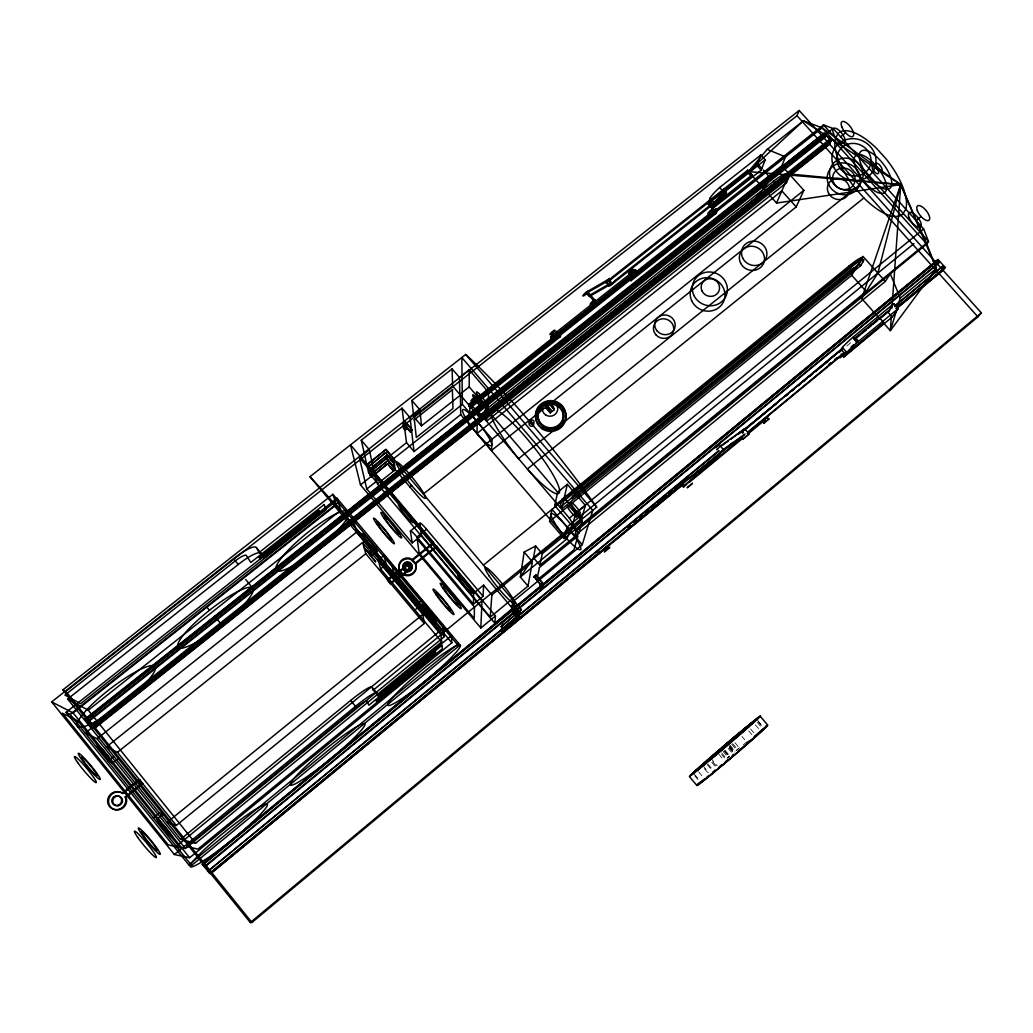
<?xml version="1.0" encoding="UTF-8"?>
<svg xmlns="http://www.w3.org/2000/svg" width="1033" height="1033" viewBox="0 0 1033 1033"><rect width="100%" height="100%" fill="white"/><g stroke="black" fill="none" stroke-linecap="round" stroke-linejoin="round"><path stroke-width="0.75" stroke-dasharray="5 3.75" d="M743.153 745.116L746.575 741.939M736.555 750.32L738.879 748.357M846.84 345.926L853.064 340.8M757.538 720.337L762.277 725.915M758.196 721.654L761.98 726.109M757.163 722.338L761.889 727.891M755.291 724.753L759.126 729.272M750.617 728.975L754.464 733.52M748.705 730.86L752.437 735.264M741.939 736.452L744.728 739.744M734.915 742.662L738.789 747.233M732.604 743.553L737.342 749.157M731.713 744.122L736.439 749.713M729.35 744.522L735.044 751.262M729.957 745.916L734.708 751.533M729.324 746.291L735.005 753.005M729.569 747.233L733.443 751.817M729.285 748.021L733.056 752.476M728.213 748.396L732.087 752.98M724.946 750.203L729.698 755.82M724.804 750.888L729.427 756.363M724.03 750.771L729.698 757.499M723.1 751.378L728.756 758.08M721.667 752.928L725.45 757.421M721.705 754.619L724.533 757.977M718.787 754.155L724.34 760.74M710.627 757.938L717.186 765.724M712.718 761.786L716.45 766.215M711.763 762.251L715.624 766.822M707.954 764.11L712.654 769.675M707.243 764.601L711.931 770.166M702.944 765.647L708.703 772.49M704.364 768.617L708.083 773.033M698.631 771.845L703.292 777.397M694.447 774.272L699.199 779.915M694.757 775.757L698.528 780.264M727.322 758.041A45.439 1.162 -40.4 0 1 729.53 756.169M736.142 750.539A45.439 1.162 -40.4 0 1 739.421 747.789M727.206 758.119A46.575 1.201 -40.4 0 1 729.453 756.182"/><path stroke-width="1.5" d="M560.39 336.642L558.969 335.002L559.331 332.639L560.764 334.292L560.39 336.642L470.467 407.854L469.034 406.189L469.034 404.084L715.74 208.886L717.16 210.487L716.179 213.276L630.982 280.744L629.575 279.117L630.22 276.56L631.641 278.187L630.982 280.744M469.214 386.91L469.253 369.827L459.504 377.497L459.775 394.361L469.214 386.91L487.963 408.823L478.524 416.299L460.421 395.11L421.477 425.841L413.665 416.661L411.896 400.442L452.118 368.858L459.504 377.497M576.001 531.143L926.782 244.008L928.525 241.464L923.67 228.977L833.102 128.505L823.508 124.903L469.808 404.82L469.783 413.019L781.826 165.745L785.532 156.887L767.196 149.385L748.473 171.581L776.571 203.075L900.724 184.584L926.782 244.008L936.324 268.451L890.343 330.65L883.977 323.51M470.467 407.854L470.467 405.762L469.034 404.084M473.643 593.278L483.599 585.156L483.095 596.286L473.463 604.15L473.643 593.278L359.355 457.606L369.349 449.742L361.279 440.174L402.018 408.19L410.075 417.681L414.039 451.55L460.718 414.595L460.421 395.11M781.826 165.745L803.855 190.356L796.185 206.936L491.527 450.491L477.001 433.46L477.207 421.722L825.393 145.162M478.524 416.299L478.86 400.12L488.596 392.411L469.253 369.827M485.329 409.985L485.019 419.437L785.003 181.007L786.901 176.578L788.424 178.27L786.5 182.686L486.53 421.219L486.879 411.805L485.329 409.985L773.485 181.304A23.088 4.222 -42.6 0 1 786.901 176.578M487.963 408.823L488.596 392.411M480.823 627.987L481.998 600.948L350.497 444.874L360.491 484.877L480.823 627.987L495.478 615.965L436.52 546.005L415.395 563.024L416.144 565.877A8.677 8.471 -9.9 0 1 408.978 575.665A8.677 8.471 -9.9 0 1 399.022 568.718L398.958 566.51A8.677 8.471 -9.9 0 1 410.669 559.344L415.524 563.902L436.597 546.909L436.52 546.005M479.015 400.856L479.054 399.035M491.527 450.491L492.095 439.154L462.371 404.342L461.828 357.534L592.774 510.367L582.238 544.727L511.89 602.484L517.972 609.677L501.56 623.183L503.071 624.991L501.56 623.183M494.342 409.003L494.497 405.814M891.363 316.214L890.343 330.65L900.272 298.111L936.324 268.451L900.724 184.584L822.178 127.872L803.467 120.784L767.196 149.385M891.931 308.183L900.724 184.584L803.467 120.784L748.473 171.581L900.724 184.584L877.882 273.086L861.69 298.524L879.729 318.758M535.636 545.992L533.493 557.755L539.872 565.258L542.222 553.74L535.636 545.992L524.157 552.074L532.395 561.771L528.005 586.098L490.236 617.088L491.85 594.931L483.599 585.156M502.232 632.041L500.785 629.936L502.232 632.041L520.09 617.024L512.665 608.23L494.82 623.235L495.478 615.965M511.412 605.945C528.586 621.995 505.679 607.352 513.207 604.46L520.722 613.357L502.645 628.555L501.186 626.424L521.368 609.599L513.763 600.599L511.89 602.484M558.814 335.48L559.137 333.452M533.364 425.712L529.981 421.916L531.672 423.814A198.207 33.908 51.1 0 1 596.674 507.177L441.659 633.926L309.965 476.678L465.741 354.461A198.207 33.908 51.1 0 1 520.154 410.605L529.968 421.942A2.583 2.492 9.4 0 0 529.348 424.873L530.226 425.867A2.583 2.492 9.4 0 0 533.364 425.712L533.583 424.059C536.463 415.292 522.517 423.44 533.583 424.059L530.187 420.25M551.131 336.358L552.552 338.011L552.216 340.348L550.796 338.708L551.131 336.358L635.437 269.678L636.87 271.292L636.186 273.874L634.779 272.26L635.437 269.678M512.613 608.605L513.763 600.599M524.157 552.074L520.335 577.047L528.005 586.098M500.747 630.285L516.771 617.088L510.883 609.702M517.972 609.677L511.942 602.097M520.722 613.357L513.156 604.847L511.361 606.319M501.147 626.773L521.368 609.599M540.233 584.355L534.087 576.569L541.886 585.776L540.969 589.92L539.42 588.1L540.233 584.355L542.093 582.832L535.946 575.045L543.745 584.252L542.803 588.41L541.266 586.589L542.093 582.832M469.795 406.834L822.178 127.872L823.508 124.903L928.525 241.464L576.427 529.619L574.671 535.869L885.333 281.415L862.994 256.455L851.734 275.282L866.183 291.461L564.173 538.58L549.543 521.433L552.035 509.346L582.238 544.727M539.872 565.258L578.648 533.506L554.798 505.589L557.626 492.212L567.324 484.322L585.375 505.395L581.669 518.359L533.493 557.755L520.335 577.047L566.82 538.981L572.269 526.042L575.665 513.311L585.375 505.395M861.509 259.993A23.242 2.905 -41.9 0 0 849.087 265.972L561.862 499.481L560.106 507.306L859.146 263.944L861.509 259.993L863.046 261.711L860.67 265.649L561.655 509.114L563.437 501.315L850.637 267.702A23.242 2.879 -41.9 0 1 863.046 261.711M738.298 434.389L744.535 428.811L747.66 432.181L844.026 352.757M554.798 505.589L564.212 497.945L567.324 484.322M411.16 567.659L410.514 569.351A3.564 3.486 -9.9 0 1 404.859 569.557A3.564 3.486 -9.9 0 1 406.163 564.16L409.326 564.341L408.009 564.121L387.698 580.481L390.616 583.955L410.927 567.595L410.966 566.291L411.16 567.659L407.983 563.863M637.284 275.191L637.865 272.983M564.173 538.58L567.117 527.011L913.96 243.607M578.648 533.506L582.25 521.006L575.665 513.311M708.057 203.927L708.599 202.287L712.899 207.129L712.331 208.756L708.057 203.927L756.879 165.37L760.869 154.989L765.195 159.844L761.153 170.148L712.331 208.756M760.869 154.989L719.678 187.477A15.03 3.009 -42.5 0 0 709.994 198.181L709.155 200.647L713.454 205.502L752.114 174.939L747.827 170.122L612.207 277.18L608.824 281.079L611.691 284.372L725.837 194.165L726.431 192.5L723.565 189.284L722.971 190.95L725.837 194.165M861.69 298.524L900.724 184.584L789.16 173.944L776.571 203.075M713.454 205.502L714.307 203.049A15.043 2.957 -42.5 0 1 724.017 192.358L765.195 159.844M715.74 208.886L714.759 211.688L469.034 406.189M715.159 213.766L715.998 211.365M599.863 552.074L599.321 553.585L597.862 551.88L598.391 550.369L599.863 552.074L732.952 442.447M608.824 281.079L747.182 171.827L747.827 170.122M712.899 207.129L751.469 176.63L752.114 174.939M799.18 110.454L62.91 689.837L65.828 691.451L797.011 115.722L799.18 110.454L981.35 312.857L977.941 316.86L251.923 922.495L250.335 922.546L203.269 864.44L936.492 261.711L938.261 263.673L205.089 866.7L202.3 864.259L938.054 259.528L945.156 267.405L944.627 268.128L896.063 308.144M778.314 183.474L778.559 182.776A11.324 2.066 -42.6 0 0 772.865 184.804L771.419 185.94M822.668 136.563L823.069 135.71L824.799 137.634L88.373 721.783L85.21 718.852L824.244 133.115L831.203 140.85L92.815 727.968L85.21 718.852M85.674 719.097L824.244 133.115M824.799 137.634L825.587 135.917L823.843 133.98M829.06 139.778L91.033 725.747L91.937 726.212L828.259 141.482L829.06 139.778L830.803 141.702M828.259 141.482L830.003 143.406L829.602 144.258L94.184 728.652L86.591 719.575L823.069 135.71M854.304 268.748L854.472 268.399A10.95 1.356 -41.9 0 0 849.41 270.853L572.411 496.24L571.804 498.681L854.149 268.993M684.388 485.342L682.929 483.651L682.051 485.42L683.497 487.098L684.388 485.342L742.327 437.592M586.821 292.972L587.622 291.422M608.514 279.297L587.403 291.538L586.524 293.14L589.43 296.484L608.915 285.315L611.407 282.603M589.43 296.484L590.321 294.883L611.626 282.5M767.003 418.275L768.216 416.247L747.259 433.524M885.333 281.415L890.304 273.861L900.272 298.111M840.229 350.768L839.364 352.072L841.856 350.019M781.942 398.751L741.023 432.453L841.094 349.451L842.399 347.462A15.211 1.485 -41.5 0 1 852.832 337.352L893.765 303.663L898.206 308.622L892.267 317.002L843.754 357.018L841.12 354.048M855.414 337.662L854.523 339.005L857.442 342.297L858.346 340.967L855.414 337.662L879.535 317.802L883.925 322.735L843.754 357.018M841.094 349.451L845.498 354.409L846.815 352.447A15.211 1.433 -41.5 0 1 857.274 342.349L898.206 308.622M893.765 303.663L887.902 312.108L892.267 317.002M936.492 261.711L203.269 864.44M202.623 864.324L938.054 259.528M938.261 263.673L939.307 262.227L937.538 260.251M894.501 306.543L942.845 266.165L944.627 268.128M941.799 267.599L943.568 269.574L943.039 270.284L896.967 308.247M587.997 294.805L586.524 293.14L606.035 282.022L607.843 279.711M611.691 284.372L615.087 280.485L726.431 192.5M689.644 481.649L690.212 480.836L685.602 485.071M766.822 418.094C768.281 415.189 758.325 425.376 765.079 419.734M610.697 279.607L610.4 279.904A4.209 0.865 -41.7 0 1 606.371 282.81A4.209 0.865 -41.7 0 1 607.017 280.782L608.411 279.388L611.291 282.68L610.606 283.339A4.209 0.865 -41.7 0 0 608.941 286.128A4.209 0.865 -41.7 0 0 612.75 283.701A4.209 0.865 -41.7 0 0 615.087 280.485M719.239 444.771C723.023 440.342 711.685 450.233 716.657 447.018M843.625 354.887L839.868 357.792L843.018 354.655M721.912 765.053L717.548 769.107L735.38 754.103M725.192 762.018L727.374 759.991M607.017 280.782L609.754 278.29M710.627 774.776L715.404 770.463M718.981 767.222L721.37 765.066M717.974 445.933L718.632 445.339M605.131 547.735C596.48 556.413 615.578 539.742 605.131 547.735L606.591 549.453C597.926 558.078 617.011 541.537 606.591 549.453M700.426 782.51L704.015 779.308M706.081 761.876L692.859 773.51L718.865 751.262L706.443 761.553C703.202 764.046 714.875 754.503 708.276 759.836M732.823 754.968L733.482 754.4M704.222 779.489L701.097 782.175L709.542 775.628M706.649 777.41L709.09 775.318M712.744 772.18L715.172 770.101M746.82 742.959L749.261 740.881M754.129 736.697L764.162 728.149L755.058 736.464M693.505 773.136L719.769 750.681L694.189 772.607M740.919 432.646L744.716 428.798L720.363 446.114L716.695 449.704L717.625 449.226M741.978 430.735L730.964 439.206M742.572 433.189L743.463 432.427M707.05 761.05L707.721 760.495M250.335 922.546L981.35 312.857M683.497 487.098L685.964 485.084M689.644 482.037L742.443 438.521M748.576 433.46L764.549 420.302M845.498 354.409L883.925 322.735M541.886 585.776L543.745 584.252M204.444 866.584L939.307 262.227M599.695 552.293L209.931 873.389L208.098 871.116L718.684 450.724M741.1 432.272L835.749 354.345M838.241 352.292L841.972 349.219M861.909 332.807L865.641 329.734M868.133 327.681L890.549 309.229M895.534 305.122L942.845 266.165M785.661 395.691L788.14 393.65M791.859 390.59L794.351 388.55M798.07 385.477L800.549 383.437M803.028 381.397L806.747 378.336M809.226 376.296L812.945 373.223M815.424 371.183L842.618 348.805M861.884 332.936L865.564 329.914M868.017 327.887L888.871 310.713M719.02 451.047L208.098 871.116M745.155 429.521L776.261 403.903M785.803 396.052L788.269 394.025M791.962 390.978L794.429 388.95M798.122 385.903L800.588 383.876M803.054 381.848L806.747 378.801M809.213 376.774L812.906 373.726M815.373 371.699L827.704 361.55M854.304 339.78L866.752 329.527M868.366 328.068L870.858 326.015M873.35 323.975L877.082 320.901M879.186 319.287L889.529 310.649M627.677 527.321L630.156 525.268M633.888 522.207L636.367 520.154M640.098 517.094L642.591 515.041M645.07 513.001L648.801 509.928M651.281 507.874L655.012 504.814M657.492 502.761L666.195 495.608M668.674 493.554L672.406 490.481M674.885 488.441L687.307 478.202L688.21 476.407L689.67 478.098M502.27 631.705L520.09 617.024M202.3 864.259L209.609 873.337L599.166 552.423M635.256 522.698L645.212 514.499M647.704 512.445L651.436 509.372M653.928 507.319L657.659 504.246M660.152 502.193L662.631 500.14M666.375 497.067L668.855 495.014M671.347 492.961L675.078 489.887M677.571 487.834L680.063 485.781M688.779 478.615L721.137 451.95M896.618 307.395L945.156 267.405M210.564 873.492L603.814 549.491M606.306 547.438L610.038 544.365M612.53 542.312L682.219 484.89M689.695 478.744L720.802 453.1M896.27 308.531L943.568 269.574M210.874 873.544L682.8 484.709M693.685 475.826L696.152 473.798M698.618 471.771L719.549 454.52M828.479 364.675L830.971 362.622M834.703 359.549L837.195 357.495M744.083 435.125L721.176 452.209C715.004 455.837 732.371 442.395 721.176 452.209M851.192 346.856L853.568 344.893M855.957 342.93L858.346 340.967M747.66 432.762L845.11 352.46M180.607 839.325L350.639 700.464A25.231 3.099 -39.4 0 1 372.009 687.139L373.262 690.121L378.001 695.842L451.421 635.721L384.056 555.341L378.298 559.963L380.557 568.886L441.633 641.867L195.56 843.328L180.607 839.325L67.636 699.018L238.261 564.483A24.986 5.333 -38.5 0 1 261.168 553.391L263.841 558.078L337.546 499.843L332.91 494.316L259.193 552.474L263.841 558.078M261.168 553.391L256.468 547.722A24.973 5.423 -38.5 0 0 233.497 558.711L51.65 701.885L174.345 854.523L189.659 857.739L451.847 642.784L451.421 635.721M533.622 576.956L535.946 575.045M533.996 577.008L535.856 575.484M188.768 864.866L458.652 643.391L337.029 498.28L66.073 712.318L188.768 864.866L191.647 865.396L458.742 646.116L458.652 643.391M576.427 529.619L569.364 518.153L923.67 228.977M373.262 690.121L440.949 634.779L378.298 559.963M174.345 854.523L355.507 706.352A25.244 3.009 -39.5 0 1 376.813 692.923L372.009 687.139M491.85 594.931L532.395 561.771M542.222 553.74L582.25 521.006M185.423 848.506L444.293 636.677L443.544 627.987L176.32 846.337L185.423 848.506L97.063 738.75L85.21 733.081L353.234 520.206L356.682 532.06L444.293 636.677M545.773 407.648L549.737 404.419C549.866 401.747 554.463 407.79 554.243 409.675L550.279 412.903L545.773 407.648C545.876 405.013 550.46 411.018 550.279 412.903M422.846 614.403L166.946 822.513L176.32 825.432L424.214 623.506L422.846 614.403L362.622 542.48L106.218 747.091L117.426 752.321L176.32 825.432M483.418 565.141L862.994 256.455M916.064 220.546L921.062 216.478M549.543 521.433L851.734 275.282M747.853 742.74L756.388 735.793L738.363 750.952M153.4 817.839L159.314 813.036L163.24 814.34L157.39 819.092M415.279 605.377L420.831 600.87M415.937 609.186L421.412 604.744M139.765 779.98L138.926 779.631L122.139 793.15L123.017 793.473L139.765 779.98L142.799 783.737L126.052 797.244L125.174 796.934L141.96 783.401L142.799 783.737M415.576 563.863L412.387 559.447L433.511 542.428L375.211 473.243L360.491 484.877M387.698 580.481L387.504 579.642L396.775 572.179L399.874 576.504L399.706 575.652L390.422 583.129L390.616 583.955M412.529 560.325L433.602 543.358L433.511 542.428M392.514 577.589L408.164 564.986L411.005 566.743L411.069 568.447L395.432 581.062L392.333 576.75M863.885 197.936L527.359 468.995A54.116 9.607 51.2 0 0 559.602 491.179A54.116 9.607 51.2 0 0 527.669 439.477A54.116 9.607 51.2 0 0 490.598 409.494L490.365 413.123A54.116 9.607 51.2 0 0 518.566 458.678L855.234 188.238A51.715 21.189 52.2 0 1 835.258 139.093L837.905 133.683A51.715 21.189 52.2 0 1 876.991 148.804L886.146 158.992A51.715 21.189 52.2 0 1 905.721 209.376L902.584 214.283A51.715 21.189 52.2 0 1 863.885 197.936L855.234 188.238M426.552 529.219A10.717 1.188 51 0 0 419.979 523.318L410.398 531.001A10.73 1.123 50.9 0 1 416.919 536.966L426.552 529.219L483.095 596.286M359.355 457.606L366.805 488.945L412.18 542.906L421.477 535.456L419.979 523.318M380.557 568.886L386.161 564.38L384.056 555.341M117.426 752.321L365.798 553.688L362.622 542.48M107.845 761.218L113.772 756.479M112.507 763.206A12.099 1.123 50.2 0 0 102.745 749.661A12.099 1.123 50.2 0 0 99.53 748.822A12.099 1.123 50.2 0 0 112.507 763.206L118.356 758.532M371.338 555.986L376.825 551.596L375.676 546.986L370.111 551.428L371.338 555.986L363.939 547.154M423.323 494.032L803.855 190.356M486.879 411.805L775.008 183.022A23.088 4.197 -42.6 0 1 788.424 178.27M408.409 476.368L410.23 474.922M92.363 727.736L831.203 140.85M93.719 728.42L830.003 143.406M840.591 136.821L845.601 132.844M409.843 486.905L411.625 485.484M477.001 433.46L781.839 190.873L796.185 206.936M97.063 738.75L356.682 532.06M392.54 465.173L394.348 463.752L387.001 455.049L369.001 469.899L370.46 471.642L386.652 458.226L392.63 465.728L394.438 464.295L387.001 455.049M470.467 405.762L560.764 334.292M631.641 278.187L717.16 210.487M366.805 488.945L376.115 481.585L369.349 449.742M67.636 699.018L88.257 710.2L340.8 510.225L337.029 498.28M387.737 464.243L393.534 471.113L395.226 469.163L387.969 460.563L370.072 474.715L371.635 476.962L387.633 463.701L371.635 476.962M494.82 623.235L377.445 483.857L395.316 469.705L393.431 458.2L386.006 449.407L367.658 463.869L369.259 466.193L385.658 452.609L369.259 466.193M86.591 719.575L833.102 128.505M87.456 721.318L825.587 135.917M367.774 464.424L386.006 449.407M410.385 431.355L412.257 429.883L404.626 420.896L405.427 427.029L406.925 428.811L405.078 430.257L403.58 428.488L402.767 422.368L410.463 431.962L412.257 429.883M369.001 469.899L387.091 455.605M259.244 557.536L319.029 510.625L259.244 557.536L260.2 559.098L319.597 512.161L318.887 510.444M376.115 481.585L368.587 472.649L406.524 442.679L402.018 408.19M370.188 475.245L387.969 460.563M462.371 404.342L391.701 460.201L393.431 458.2M66.073 712.318L70.179 714.397L338.32 502.412L458.742 646.116M51.65 701.885L73.111 712.925L336.293 504.827L332.91 494.316M550.796 338.708L634.779 272.26M410.075 417.681L419.953 409.92L411.896 400.442M413.665 416.661L452.622 385.98L452.118 368.858M414.026 419.953L452.725 389.467M403.58 428.488L405.427 427.029M745.103 434.002L723.345 449.536L720.363 446.114M721.873 445.623L728.368 441.039M593.588 300.538L589.21 295.515L590.321 294.883A3.383 0.697 -41.5 0 1 590.489 295.864L587.583 292.533A3.383 0.71 -41.5 0 1 584.187 295.593A3.383 0.71 -41.5 0 1 583.103 295.296A3.383 0.71 -41.5 0 1 586.305 292.171L587.403 291.538L594.685 299.906A3.383 0.697 -41.5 0 1 593.626 302.217A3.383 0.697 -41.5 0 1 590.14 304.231A3.383 0.697 -41.5 0 1 593.588 300.538L594.685 299.906M731.829 756.233L734.192 754.813M586.305 292.171L587.403 291.538M412.387 559.447L416.015 565.012A8.703 8.496 -9.8 0 1 407.325 574.942A8.703 8.496 -9.8 0 1 398.893 564.909A8.703 8.496 -9.8 0 1 410.527 558.466L415.395 563.024M123.017 793.473L120.215 792.13A9.297 8.858 -39.8 0 0 107.806 799.103A9.297 8.858 -39.8 0 0 116.316 809.678A9.297 8.858 -39.8 0 0 125.755 799.038L125.174 796.934M469.808 404.82L477.414 410.54L569.364 518.153M822.178 127.872L926.782 244.008M797.011 115.722L977.941 316.86M785.003 181.007L786.5 182.686M859.146 263.944L860.67 265.649M773.485 181.304L775.008 183.022M849.087 265.972L850.637 267.702M757.538 163.653L761.812 168.456M763.245 170.045L770.386 178.05A44.419 8.406 -42.5 0 1 731.829 219.784M756.879 165.37L761.153 170.148M747.182 171.827L751.469 176.63M719.678 187.477L724.017 192.358M852.832 337.352L857.274 342.349M709.994 198.181L714.307 203.049M842.399 347.462L846.815 352.447M842.863 353.738L844.62 355.714M712.744 209.376A3.293 0.646 -42.4 0 1 709.245 213.198A3.293 0.646 -42.4 0 1 708.858 212.049A3.293 0.646 -42.4 0 1 712.744 209.376L716.179 213.276M634.753 270.827L637.593 274.068M606.035 282.022L608.915 285.315M556.154 331.154L559.008 334.447M549.737 404.419L554.243 409.675M547.761 406.034L552.255 411.289M465.741 354.461L596.674 507.177M606.461 546.638L607.933 548.342M564.212 497.945L581.669 518.359M476.2 396.582L479.054 399.926M478.86 400.12L557.626 492.212M561.862 499.481L563.437 501.315M452.622 385.98L459.775 394.361M460.718 414.595L566.82 538.981M760.146 716.192L767.726 725.114M412.322 430.49L406.227 423.31L406.925 428.811M404.368 424.783L410.463 431.962M406.524 442.679L414.039 451.55M386.097 449.975L521.303 609.986M385.658 452.609L391.61 459.646M385.761 453.177L391.701 460.201M386.755 458.768L392.63 465.728M388.072 461.118L520.025 617.385M387.633 463.701L393.444 470.583M510.831 610.064L516.771 617.088M367.658 463.869L369.143 465.638M689.321 776.48L696.875 785.467M433.602 543.358L436.597 546.909M368.871 469.356L370.46 471.642M501.186 626.424L502.697 628.206M421.477 535.456L490.236 617.088M370.072 474.715L371.518 476.445M416.919 536.966L473.463 604.15M406.163 564.16L410.514 569.351M336.293 504.827L451.847 642.784M387.504 579.642L390.422 583.129M365.798 553.688L424.214 623.506M233.497 558.711L238.261 564.483M350.639 700.464L355.507 706.352M245.66 579.5L252.943 588.319A47.647 9.568 -38.3 0 1 201.293 639.388A47.647 9.568 -38.3 0 1 192.164 625.494A47.647 9.568 -38.3 0 1 252.943 588.319M214.696 616.223L221.824 624.9M206.471 606.655L209.454 610.296M88.257 710.2L195.56 843.328M138.926 779.631L141.96 783.401M65.828 691.451L251.923 922.495M62.91 689.837L87.056 719.807M94.184 728.652L203.591 864.505M91.033 725.747L92.815 727.968M73.111 712.925L189.659 857.739M70.179 714.397L191.647 865.396M126.103 797.205L126.633 799.335A9.271 8.832 -39.9 0 1 118.795 809.807A9.271 8.832 -39.9 0 1 108.594 802.525L108.594 800.162A9.271 8.832 -39.9 0 1 121.106 792.453M256.468 547.722L259.193 552.474M376.813 692.923L378.001 695.842M361.279 440.174L368.587 472.649M392.333 566.885L393.289 571.288L444.009 631.834L443.699 628.18M395.252 580.223L395.432 581.062M375.211 473.243L377.445 483.857M410.398 531.001L412.18 542.906M414.362 419.682L416.299 437.476L452.958 408.5L452.389 389.738M440.949 634.779L441.633 641.867M419.953 409.92L421.477 425.841M309.965 476.678A201.848 15.237 50.8 0 1 441.659 633.926M765.84 726.328A46.575 1.201 -40.4 0 1 731.08 757.938A46.575 1.201 -40.4 0 1 699.78 782.343M765.027 727.025A45.439 1.162 -40.4 0 1 734.114 755.33A45.439 1.162 -40.4 0 1 698.67 783.543M474.457 607.133L474.237 618.509L419.101 552.939L417.229 539.123L474.457 607.133M709.258 215.071C715.185 213.831 715.404 207.039 709.258 215.071M687.345 487.653L692.407 483.367L687.345 487.653M539.407 567.53L536.811 580.301L573.935 549.827L577.938 535.959L539.407 567.53M742.753 439.27L749.132 433.86L742.753 439.27M763.916 423.13L768.914 418.894L763.916 423.13M365.772 549.517L375.586 561.758L365.772 549.517M546.315 407.338L549.543 411.379L546.315 407.338M550.292 404.097L553.52 408.151L550.292 404.097M756.582 719.226L730.718 741.307L756.582 719.226M554.075 401.088L557.213 405.181L554.075 401.088M113.72 796.895L112.804 797.838A5.023 4.791 -39.8 0 0 115.644 805.456A5.023 4.791 -39.8 0 0 121.532 799.361A5.023 4.791 -39.8 0 0 113.72 796.895M727.426 744.044L722.157 748.538L727.426 744.044M716.928 751.959L709.903 758.454L721.215 749.157L716.902 751.972M739.15 733.159L722.028 747.595L739.15 733.159M723.048 747.957L709.839 759.952L727.632 744.935L723.048 747.957M745.916 727.568L729.827 741.888L755.278 720.117L745.916 727.568M748.693 726.715L728.058 743.67L748.693 726.715M475.645 400.972L474.302 402.031A3.357 0.697 -40.5 0 1 472.869 401.785A3.357 0.697 -40.5 0 1 477.117 398.428A3.357 0.697 -40.5 0 1 475.645 400.972M859.417 334.86L854.433 338.966L859.43 334.963M442.008 645.315L368.897 705.203L366.741 700.878A12.383 1.472 -39.5 0 0 357.728 706.572L186.792 846.414L197.845 849.152L442.344 648.763L442.008 645.315M435.487 651.978L376.102 700.632L376.451 701.459L435.603 652.985L435.487 651.978M324.207 504.543L250.799 562.494L246.241 555.276A12.241 2.66 -38.5 0 0 236.531 559.938L64.937 695.08L80.6 703.667L326.028 509.708L324.207 504.543M180.039 847.667L168.25 844.865L62.393 713.196L78.185 721.099L180.039 847.667M410.927 567.595L408.009 564.121L411.069 568.447L410.927 567.595M554.45 522.44A23.152 3.887 50.7 0 0 580.004 549.788A23.152 3.887 50.7 0 0 563.411 522.866A23.152 3.887 50.7 0 0 554.45 522.44M466.542 419.398A23.062 3.822 51.4 0 0 491.23 445.765A23.062 3.822 51.4 0 0 473.592 417.668A23.062 3.822 51.4 0 0 466.542 419.398M489.022 575.768A23.359 2.879 50.7 0 0 514.292 603.75A23.359 2.879 50.7 0 0 496.679 577.331A23.359 2.879 50.7 0 0 489.022 575.768M917.369 210.68A9.181 3.848 51.3 0 0 928.564 220.52A9.181 3.848 51.3 0 0 923.812 208.124A9.181 3.848 51.3 0 0 917.369 210.68M841.856 126.982A9.155 3.783 53 0 0 852.754 136.511A9.155 3.783 53 0 0 847.628 123.753A9.155 3.783 53 0 0 841.856 126.982M856.551 169.735A23.501 9.633 52.2 0 0 884.752 192.5A23.501 9.633 52.2 0 0 869.747 159.534A23.501 9.633 52.2 0 0 856.551 169.735M861.664 165.642A23.488 9.697 52.2 0 0 889.891 188.355A23.488 9.697 52.2 0 0 874.964 155.363A23.488 9.697 52.2 0 0 861.664 165.642M872.523 168.728A4.7 1.937 52.2 0 0 878.166 173.673A4.7 1.937 52.2 0 0 875.597 167.217A4.7 1.937 52.2 0 0 872.523 168.728M875.958 165.964A4.7 1.95 52.2 0 0 881.601 170.91A4.7 1.95 52.2 0 0 879.044 164.454A4.7 1.95 52.2 0 0 875.958 165.964M657.208 331.038A10.291 9.813 20 0 0 674.626 328.339A10.291 9.813 20 0 0 663.031 315.065A10.291 9.813 20 0 0 657.208 331.038M742.817 258.263A12.809 12.073 23.4 0 0 764.782 260.51A12.809 12.073 23.4 0 0 755.007 241.193A12.809 12.073 23.4 0 0 742.817 258.263M655.916 334.769A10.227 9.749 20 0 0 673.219 332.084A10.227 9.749 20 0 0 661.714 318.9A10.227 9.749 20 0 0 655.916 334.769M740.648 263.247A12.719 11.996 23.4 0 0 762.431 265.468A12.719 11.996 23.4 0 0 752.734 246.293A12.719 11.996 23.4 0 0 740.648 263.247M691.955 301.249A17.522 16.631 21.9 0 0 722.028 304.27A17.522 16.631 21.9 0 0 708.754 277.774A17.522 16.631 21.9 0 0 691.955 301.249M833.799 183.151A11.415 10.614 25.5 0 0 853.284 185.204A11.415 10.614 25.5 0 0 844.452 168.121A11.415 10.614 25.5 0 0 833.799 183.151M828.582 193.223A11.247 10.485 25.6 0 0 847.796 195.237A11.247 10.485 25.6 0 0 839.093 178.386A11.247 10.485 25.6 0 0 828.582 193.223M828.995 185.256A16.877 15.702 25.5 0 0 857.816 188.264A16.877 15.702 25.5 0 0 844.736 163.007A16.877 15.702 25.5 0 0 828.995 185.256M831.384 180.581A16.98 15.792 25.5 0 0 860.386 183.629A16.98 15.792 25.5 0 0 847.215 158.217A16.98 15.792 25.5 0 0 831.384 180.581M834.328 168.159A22.339 20.725 25.5 0 0 872.472 172.149A22.339 20.725 25.5 0 0 855.104 138.796A22.339 20.725 25.5 0 0 834.328 168.159M838.77 166.223A17.303 16.05 25.5 0 0 868.301 169.322A17.303 16.05 25.5 0 0 854.872 143.497A17.303 16.05 25.5 0 0 838.77 166.223M400.546 508.662A11.66 1.265 51.1 0 0 412.929 522.672A11.66 1.265 51.1 0 0 403.942 509.411A11.66 1.265 51.1 0 0 400.546 508.662M459.905 579.216A11.699 1.278 50.7 0 0 472.404 593.174A11.699 1.278 50.7 0 0 463.3 579.887A11.699 1.278 50.7 0 0 459.905 579.216M443.351 588.913A16.438 1.64 50.7 0 0 460.86 608.631A16.438 1.64 50.7 0 0 447.948 590.088A16.438 1.64 50.7 0 0 443.351 588.913M386.071 520.193A11.686 1.149 51 0 0 398.441 534.268A11.686 1.149 51 0 0 389.325 521.071A11.686 1.149 51 0 0 386.071 520.193M445.481 590.941A11.712 1.175 50.7 0 0 457.955 604.976A11.712 1.175 50.7 0 0 448.722 591.741A11.712 1.175 50.7 0 0 445.481 590.941M383.966 518.153A16.399 1.614 51 0 0 401.333 537.935A16.399 1.614 51 0 0 388.563 519.431A16.399 1.614 51 0 0 383.966 518.153M405.775 570.745A4.7 4.597 -9.8 0 0 412.077 565.658A4.7 4.597 -9.8 0 0 404.471 562.895A4.7 4.597 -9.8 0 0 405.775 570.745M405.93 571.598A4.687 4.584 -9.9 0 0 412.219 566.523A4.687 4.584 -9.9 0 0 404.626 563.773A4.687 4.584 -9.9 0 0 405.93 571.598M400.894 471.448A23.255 2.828 51.2 0 0 425.312 498.423A23.255 2.828 51.2 0 0 406.64 470.803A23.255 2.828 51.2 0 0 400.894 471.448M364.287 537.573A11.712 0.981 50.9 0 0 376.619 551.751A11.712 0.981 50.9 0 0 367.322 538.632A11.712 0.981 50.9 0 0 364.287 537.573M376.722 523.925A16.412 1.537 51 0 0 394.077 543.745A16.412 1.537 51 0 0 381.229 525.281A16.412 1.537 51 0 0 376.722 523.925M378.827 525.978A11.686 1.098 51 0 0 391.184 540.091A11.686 1.098 51 0 0 382.003 526.907A11.686 1.098 51 0 0 378.827 525.978M423.737 608.605A11.75 0.994 50.7 0 0 436.158 622.744A11.75 0.994 50.7 0 0 426.758 609.599A11.75 0.994 50.7 0 0 423.737 608.605M436.133 594.776A16.451 1.562 50.7 0 0 453.616 614.545A16.451 1.562 50.7 0 0 440.626 596.041A16.451 1.562 50.7 0 0 436.133 594.776M438.25 596.816A11.725 1.11 50.7 0 0 450.698 610.89A11.725 1.11 50.7 0 0 441.414 597.681A11.725 1.11 50.7 0 0 438.25 596.816M406.124 569.312A3.577 3.499 -9.8 0 0 410.927 565.451A3.577 3.499 -9.8 0 0 405.13 563.347A3.577 3.499 -9.8 0 0 406.124 569.312M159.521 823.34A12.138 1.136 50.4 0 0 172.472 837.828A12.138 1.136 50.4 0 0 162.775 824.192A12.138 1.136 50.4 0 0 159.521 823.34M83.789 761.386A12.125 1.253 50.1 0 0 96.87 775.731A12.125 1.253 50.1 0 0 87.185 762.083A12.125 1.253 50.1 0 0 83.789 761.386M118.253 805.727A5.01 4.778 -39.9 0 0 121.52 797.786A5.01 4.778 -39.9 0 0 113.075 799.271A5.01 4.778 -39.9 0 0 118.253 805.727M81.594 759.384A17.019 1.756 50.1 0 0 99.93 779.502A17.019 1.756 50.1 0 0 86.307 760.314A17.019 1.756 50.1 0 0 81.594 759.384M143.807 836.097A12.164 1.265 50.4 0 0 156.861 850.559A12.164 1.265 50.4 0 0 147.241 836.82A12.164 1.265 50.4 0 0 143.807 836.097M141.611 834.096A17.07 1.782 50.4 0 0 159.908 854.368A17.07 1.782 50.4 0 0 146.376 835.051A17.07 1.782 50.4 0 0 141.611 834.096M137.66 837.298A17.083 1.834 50.4 0 0 155.996 857.558A17.083 1.834 50.4 0 0 142.489 838.202A17.083 1.834 50.4 0 0 137.66 837.298M77.643 762.535A17.032 1.808 50.1 0 0 96.017 782.64A17.032 1.808 50.1 0 0 82.408 763.413A17.032 1.808 50.1 0 0 77.643 762.535M694.073 295.748A17.677 16.76 21.9 0 0 724.417 298.795A17.677 16.76 21.9 0 0 711.014 272.066A17.677 16.76 21.9 0 0 694.073 295.748M702.104 291.151A9.271 8.78 21.9 0 0 718 292.765A9.271 8.78 21.9 0 0 710.988 278.755A9.271 8.78 21.9 0 0 702.104 291.151M568.46 508.61A7.334 1.304 50.8 0 0 576.556 517.171A7.334 1.304 50.8 0 0 571.275 508.52A7.334 1.304 50.8 0 0 568.46 508.61M473.94 398.079A7.308 1.278 51.6 0 0 481.74 406.305A7.308 1.278 51.6 0 0 476.11 397.266A7.308 1.278 51.6 0 0 473.94 398.079M572.179 505.576A7.334 1.317 50.8 0 0 580.275 514.137A7.334 1.317 50.8 0 0 575.007 505.473A7.334 1.317 50.8 0 0 572.179 505.576M477.672 395.123A7.296 1.291 51.6 0 0 485.471 403.348A7.296 1.291 51.6 0 0 479.867 394.309A7.296 1.291 51.6 0 0 477.672 395.123M371.518 549.194A7.864 0.659 50.9 0 0 379.679 558.479A7.864 0.659 50.9 0 0 373.145 549.401A7.864 0.659 50.9 0 0 371.518 549.194M205.347 859.585A49.455 5.346 -39 0 0 267.043 806.076A49.455 5.346 -39 0 0 213.921 840.991A49.455 5.346 -39 0 0 205.347 859.585M311.243 773.691A48.138 5.294 -39.4 0 0 364.946 723.913A48.138 5.294 -39.4 0 0 306.814 765.453A48.138 5.294 -39.4 0 0 311.243 773.691M406.189 695.674A47.066 5.23 -39.8 0 0 460.511 645.457A47.066 5.23 -39.8 0 0 405.853 684.208A47.066 5.23 -39.8 0 0 406.189 695.674M296.574 563.721A46.601 9.439 -39.1 0 0 348.87 512.265A46.601 9.439 -39.1 0 0 291.577 546.806A46.601 9.439 -39.1 0 0 296.574 563.721M94.584 722.106A48.951 9.659 -37.6 0 0 155.389 668.829A48.951 9.659 -37.6 0 0 98.677 698.321A48.951 9.659 -37.6 0 0 94.584 722.106M833.489 133.631A9.168 3.745 52.9 0 0 844.361 143.187A9.168 3.745 52.9 0 0 839.196 130.455A9.168 3.745 52.9 0 0 833.489 133.631M909.027 217.459A9.194 3.809 51.3 0 0 920.209 227.337A9.194 3.809 51.3 0 0 915.406 214.954A9.194 3.809 51.3 0 0 909.027 217.459M631.434 274.804A3.306 0.659 -41.8 0 0 634.83 271.033A3.306 0.659 -41.8 0 0 630.801 273.822A3.306 0.659 -41.8 0 0 631.434 274.804M630.014 273.177A3.306 0.671 -41.8 0 0 633.41 269.419A3.306 0.671 -41.8 0 0 629.381 272.208A3.306 0.671 -41.8 0 0 630.014 273.177M472.249 400.765A3.357 0.697 -40.5 0 0 476.148 396.904A3.357 0.697 -40.5 0 0 472.275 399.19A3.357 0.697 -40.5 0 0 472.249 400.765M553.21 336.732A3.319 0.684 -41.2 0 0 557.123 332.858A3.319 0.684 -41.2 0 0 553.417 335.028A3.319 0.684 -41.2 0 0 553.21 336.732M551.08 334.266A3.319 0.684 -41.2 0 0 554.979 330.379A3.319 0.684 -41.2 0 0 551.273 332.549A3.319 0.684 -41.2 0 0 551.08 334.266M542.015 428.734A15.211 14.824 -3.7 0 0 565.929 417.861A15.211 14.824 -3.7 0 0 544.378 403.154A15.211 14.824 -3.7 0 0 542.015 428.734M543.487 426.681A12.654 12.331 -3.7 0 0 563.385 417.642A12.654 12.331 -3.7 0 0 545.463 405.401A12.654 12.331 -3.7 0 0 543.487 426.681M541.899 427.649A15.25 14.862 -3.7 0 0 565.864 416.751A15.25 14.862 -3.7 0 0 544.262 402.005A15.25 14.862 -3.7 0 0 541.899 427.649M542.996 426.125A13.352 13.003 -3.7 0 0 563.966 416.596A13.352 13.003 -3.7 0 0 545.062 403.683A13.352 13.003 -3.7 0 0 542.996 426.125M545.579 414.879A7.748 7.541 -3.6 0 0 557.743 409.352A7.748 7.541 -3.6 0 0 546.78 401.863A7.748 7.541 -3.6 0 0 545.579 414.879M543.358 425.519A12.693 12.357 -3.7 0 0 563.308 416.454A12.693 12.357 -3.7 0 0 545.334 404.187A12.693 12.357 -3.7 0 0 543.358 425.519M701.523 766.977A46.537 0.904 -40.4 0 0 759.591 716.979A46.537 0.904 -40.4 0 0 713.222 755.033A46.537 0.904 -40.4 0 0 701.523 766.977M702.156 766.409A45.232 0.878 -40.4 0 0 758.609 717.806A45.232 0.878 -40.4 0 0 713.558 754.761A45.232 0.878 -40.4 0 0 702.156 766.409"/></g></svg>
